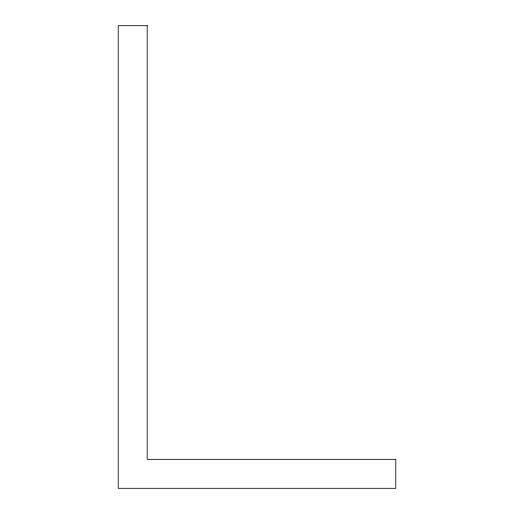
<?xml version="1.0" encoding="UTF-8"?>
<svg xmlns="http://www.w3.org/2000/svg" width="514" height="514" viewBox="0 0 514 514"><rect width="100%" height="100%" fill="white"/><g stroke="black" fill="none" stroke-linecap="round" stroke-linejoin="round"><path stroke-width="0.77" d="M147.177 25.7L118.22 25.7L118.22 488.3L395.78 488.3L395.78 459.343L147.177 459.343L147.177 25.7"/></g></svg>
